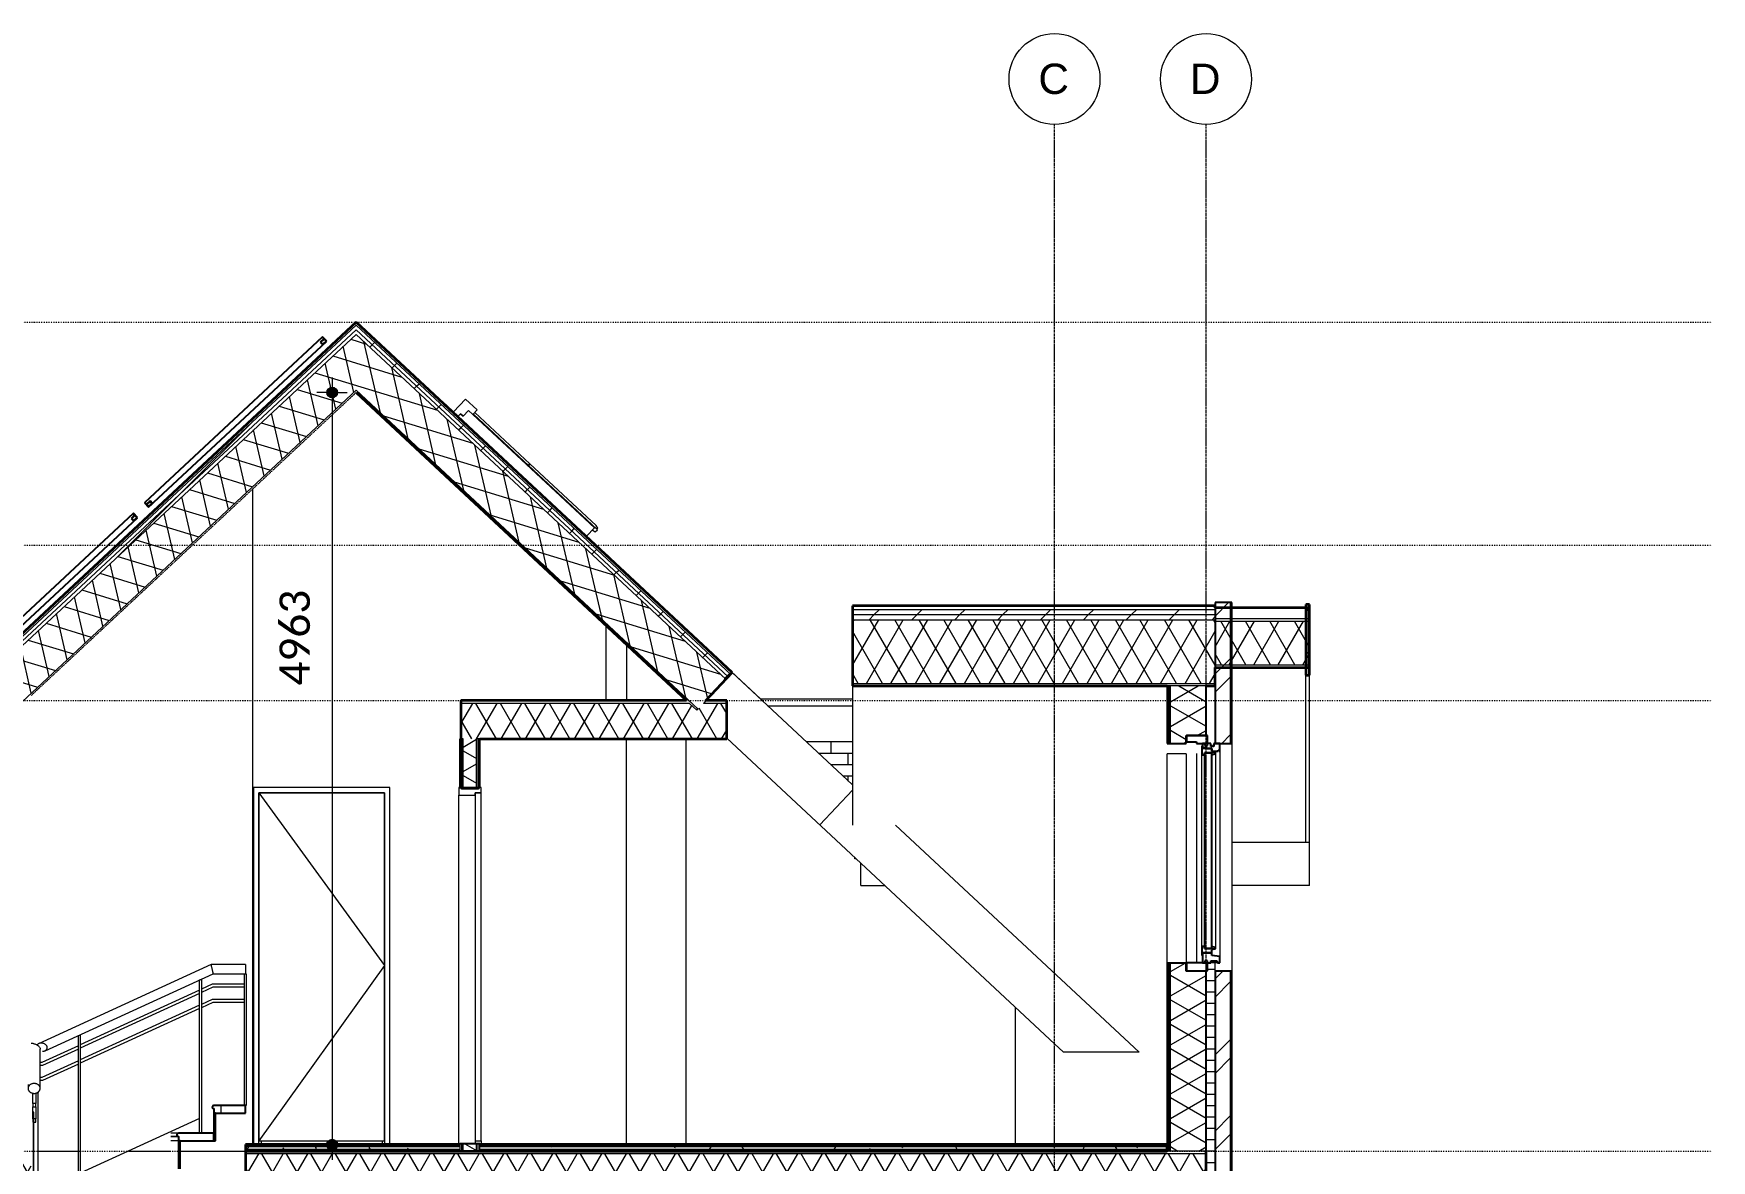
# Model space of a CAD drawing. Header units: millimetres. Extents: x -15640 to 2474, y -3000 to 10373.
# Drawn here: x -8596 to 2474, y 2938 to 10373 of the extents above; entities that cross this region are included whole.
import ezdxf

# ---------------------------------------------------------------- set-up
doc = ezdxf.new("R2010")
doc.units = ezdxf.units.MM
for name, pattern in [('Dash dot', [15.875, 6.35, -4.7625, 0, -4.7625]), ('grid', [24, 15, -3, 3, -3]), ('Overhead', [3.96875, 2.38125, -1.5875])]:
    doc.linetypes.add(name, pattern=pattern)
for name, color, linetype, lineweight in [('A-ANNO-DIMS', 211, 'Continuous', 9), ('A-ANNO-DIMS-100', 211, 'Continuous', 9), ('A-DOOR', 31, 'Continuous', 9), ('A-FLOR', 192, 'Continuous', 9), ('A-FLOR-HRAL', 11, 'Continuous', 9), ('A-FLOR-LEVL', 51, 'Continuous', 9), ('A-FLOR-MCUT', 51, 'Continuous', 9), ('A-FLOR-OVHD', 1, 'Overhead', 9), ('A-FLOR-PATT', 8, 'Continuous', 35), ('A-GENM', 13, 'Continuous', 9), ('A-GLAZ', 151, 'Continuous', 9), ('A-ROOF', 132, 'Continuous', 9), ('A-ROOF-MCUT', 132, 'Continuous', 35), ('A-ROOF-OTLN', 132, 'Continuous', 9), ('A-ROOF-PATT', 132, 'Continuous', 35), ('A-WALL', 113, 'Continuous', 9), ('A-WALL-PATT', 111, 'Continuous', 25), ('I-WALL', 2, 'Continuous', 9), ('S-GRID', 1, 'Continuous', 9), ('S-GRID-IDEN', 1, 'Continuous', 9), ('S-STRS', 31, 'Continuous', 9)]:
    doc.layers.add(name, color=color, linetype=linetype, lineweight=lineweight)
doc.styles.add('Arial_1', font='arial.ttf', dxfattribs={"height": 200})
doc.styles.add('Calibri', font='calibri.ttf', dxfattribs={"height": 200})
doc.dimstyles.new('00_BR_maatvoering_2_0mm', dxfattribs={"dimscale": 304.8, "dimtxt": 235.469685, "dimasz": 0.918635, "dimexe": 0.328084, "dimexo": 0.0625, "dimgap": 0.229659, "dimtad": 1, "dimdec": 0, "dimzin": 0, "dimdsep": 46, "dimtxsty": 'Calibri', "dimblk1": 'DOTSMALL', "dimblk2": 'DOTSMALL', "dimsah": 1, "dimcen": 0.09, "dimdle": 0.328084, "dimazin": 0, "dimtfac": 1, "dimtdec": 4, "dimtix": 1, "dimtmove": 2, "dimatfit": 3, "dimfxl": 0.328084, "dimfxlon": 1, "dimtvp": 1, "dimtfill": 1, "dimtolj": 1, "dimtzin": 0, "dimarcsym": 2})
pattern_1 = [(360, (-5782.87, 4359.41), (4e-13, 200), []), (360, (-5782.87, 4343.41), (4e-13, 200), []), (360, (-5782.87, 4327.41), (4e-13, 200), []), (360, (-5782.87, 4311.41), (4e-13, 200), [])]
pattern_2 = [(45, (-5257.7, 3200), (-141.4214, 141.4214), [])]

# ---------------------------------------------------------------- blocks, each defined once
blk = doc.blocks.new('32_EA_binnenkozijn_hardhout_deurzonderbovenlicht - 900x2730-1443313-B-B')
at = {"layer": 'A-DOOR'}
for p, q in [((-7143, 5398), (-7151, 5398)), ((-7143, 3048), (-7143, 5398)), ((-7143, 3048), (-7151, 3048))]:
    blk.add_line(p, q, dxfattribs=at)
blk = doc.blocks.new('32_EA_binnenkozijn_hardhout_deurzonderbovenlicht - 900x2730-1443314-B-B')
at = {"layer": 'A-DOOR'}
for p, q in [((-6245, 5398), (-7143, 5398)), ((-7110, 5363), (-6280, 4223)), ((-6280, 5363), (-7110, 5363)), ((-7110, 5363), (-7110, 3068)), ((-7110, 3048), (-7110, 5363)), ((-7110, 5363), (-6280, 5363)), ((-6280, 3068), (-6280, 5363)), ((-6280, 5363), (-6280, 3048)), ((-6245, 3048), (-6245, 5398)), ((-6280, 4223), (-7110, 3068)), ((-7110, 3048), (-7143, 3048)), ((-7110, 3068), (-6280, 3068)), ((-7095, 3068), (-7095, 3048)), ((-6295, 3068), (-6295, 3048)), ((-6280, 3048), (-6245, 3048))]:
    blk.add_line(p, q, dxfattribs=at)
blk = doc.blocks.new('32_EA_binnenkozijn_hardhout_deurzonderbovenlicht - 900x2730-V1-B-B')
at = {"layer": 'A-DOOR', "lineweight": 18}
for p, q in [((-5773, 5398), (-5791, 5398)), ((-5791, 5398), (-5791, 5348)), ((-5791, 5348), (-5683, 5348)), ((-5773, 5388), (-5773, 5398)), ((-5661, 5388), (-5773, 5388)), ((-5643, 5363), (-5683, 5363)), ((-5683, 5363), (-5683, 3068)), ((-5683, 5348), (-5683, 5363)), ((-5683, 5363), (-5643, 5363)), ((-5643, 5398), (-5661, 5398)), ((-5661, 5398), (-5661, 5388)), ((-5643, 5363), (-5643, 5398)), ((-5643, 3068), (-5643, 5363)), ((-5683, 3068), (-5643, 3068))]:
    blk.add_line(p, q, dxfattribs=at)
at = {"layer": 'A-DOOR'}
for p, q in [((-5791, 3048), (-5791, 5348)), ((-5783, 3048), (-5791, 3048)), ((-5683, 3068), (-5683, 3048)), ((-5643, 3048), (-5651, 3048)), ((-5643, 3068), (-5643, 3048))]:
    blk.add_line(p, q, dxfattribs=at)
blk = doc.blocks.new('KOZIJN_TYPE_E - KOZIJN_TYPE_D-2988663-B-B')
at = {"layer": 'A-GENM'}
for p, q in [((-823, 5681), (-823, 5670)), ((-770, 5639), (-770, 4283)), ((-823, 4241), (-829, 4241)), ((-823, 4255), (-823, 4241)), ((-785, 4241), (-823, 4241))]:
    blk.add_line(p, q, dxfattribs=at)
at = {"layer": 'A-GLAZ', "lineweight": 25}
for p, q in [((-850, 5742), (-990, 5742)), ((-990, 5742), (-990, 5699)), ((-990, 5699), (-924, 5699)), ((-924, 5699), (-924, 5689)), ((-924, 5689), (-869, 5689)), ((-884, 5674), (-889, 5674)), ((-889, 5674), (-889, 5614)), ((-829, 5689), (-884, 5689)), ((-884, 5689), (-884, 5663)), ((-884, 5656), (-884, 5674)), ((-884, 5663), (-854, 5663)), ((-823, 5656), (-884, 5656)), ((-869, 5689), (-869, 5675)), ((-869, 5675), (-850, 5675)), ((-854, 5663), (-854, 5656)), ((-854, 5656), (-823, 5656)), ((-850, 5675), (-850, 5742)), ((-829, 5670), (-829, 5689)), ((-810, 5670), (-829, 5670)), ((-823, 5639), (-823, 5656)), ((-823, 5656), (-823, 5639)), ((-770, 5689), (-810, 5689)), ((-810, 5689), (-810, 5670)), ((-770, 5639), (-770, 5689)), ((-889, 5614), (-870, 5614)), ((-870, 5614), (-870, 5627)), ((-870, 5627), (-824, 5627)), ((-824, 5627), (-824, 5614)), ((-824, 5614), (-799, 5621)), ((-818, 5639), (-823, 5639)), ((-823, 5639), (-780, 5639)), ((-818, 5630), (-818, 5639)), ((-799, 5630), (-818, 5630)), ((-799, 5621), (-799, 5630)), ((-780, 5639), (-780, 5644)), ((-780, 5644), (-775, 5644)), ((-775, 5644), (-773, 5639)), ((-773, 5639), (-770, 5639)), ((-870, 4350), (-889, 4350)), ((-889, 4350), (-889, 4290)), ((-870, 4337), (-870, 4350)), ((-824, 4337), (-870, 4337)), ((-799, 4343), (-824, 4350)), ((-824, 4350), (-824, 4337)), ((-823, 4308), (-823, 4325)), ((-823, 4325), (-818, 4325)), ((-818, 4325), (-818, 4334)), ((-818, 4334), (-799, 4334)), ((-799, 4334), (-799, 4343)), ((-990, 4241), (-990, 4188)), ((-869, 4241), (-990, 4241)), ((-889, 4290), (-884, 4290)), ((-884, 4290), (-884, 4308)), ((-884, 4308), (-823, 4308)), ((-823, 4308), (-884, 4308)), ((-884, 4308), (-884, 4241)), ((-884, 4241), (-829, 4241)), ((-850, 4255), (-869, 4255)), ((-869, 4255), (-869, 4241)), ((-850, 4188), (-850, 4255)), ((-829, 4241), (-829, 4255)), ((-829, 4255), (-789, 4255)), ((-823, 4291), (-823, 4308)), ((-770, 4283), (-823, 4291)), ((-789, 4255), (-785, 4241)), ((-785, 4241), (-770, 4241)), ((-770, 4241), (-770, 4283)), ((-990, 4188), (-850, 4188))]:
    blk.add_line(p, q, dxfattribs=at)
at = {"layer": 'A-GLAZ'}
for p, q in [((-924, 5622), (-924, 4241)), ((-889, 4350), (-889, 5614)), ((-799, 5621), (-799, 4343))]:
    blk.add_line(p, q, dxfattribs=at)
blk = doc.blocks.new('GLAS_COMPONENT_TYPE_A - GLAS_COMPONENT_TYPE_A-2988674-B-B')
at = {"layer": 'A-GLAZ', "lineweight": 25}
for p, q in [((-870, 5627), (-870, 4337)), ((-823, 5627), (-870, 5627)), ((-823, 4337), (-823, 5627)), ((-870, 4337), (-823, 4337))]:
    blk.add_line(p, q, dxfattribs=at)
blk = doc.blocks.new('Railing - 50 x 12mm-673301-B-B')
at = {"layer": 'A-FLOR-HRAL'}
for p, q in [((-7205, 3300), (-7205, 4170)), ((-7205, 4170), (-7193, 4170)), ((-7193, 4170), (-7193, 3300)), ((-7193, 3300), (-7197, 3300))]:
    blk.add_line(p, q, dxfattribs=at)
blk = doc.blocks.new('Railing - 800mm-673318-B-B')
at = {"layer": 'A-FLOR-HRAL', "lineweight": 18}
blk.add_line((-8593, 3256), (-8598, 3256), dxfattribs=at)
at = {"layer": 'A-FLOR-HRAL'}
for p, q in [((-8598, 3256), (-8598, 3062)), ((-8593, 3062), (-8593, 3256)), ((-8593, 3062), (-8598, 3062)), ((-8598, 3062), (-8598, 2311)), ((-8593, 2311), (-8593, 3062)), ((-8598, 2311), (-8593, 2311))]:
    blk.add_line(p, q, dxfattribs=at)
blk = doc.blocks.new('Railing - 50 x 12mm-673320-B-B')
at = {"layer": 'A-FLOR-HRAL'}
for p, q in [((-8566, 2567), (-8566, 3388)), ((-8616, 2747), (-8616, 2567))]:
    blk.add_line(p, q, dxfattribs=at)
blk = doc.blocks.new('Railing - 50 x 12mm-673322-B-B')
at = {"layer": 'A-FLOR-HRAL'}
for p, q in [((-8300, 3762), (-8288, 3767)), ((-8288, 3767), (-8288, 2750)), ((-8300, 2750), (-8300, 3762))]:
    blk.add_line(p, q, dxfattribs=at)
blk = doc.blocks.new('Railing - 800mm-673324-B-B')
at = {"layer": 'A-FLOR-HRAL'}
blk.add_line((-7500, 3214), (-8288, 2853), dxfattribs=at)
blk = doc.blocks.new('Railing - Railing-654637-B-B')
at = {"layer": 'A-FLOR-HRAL'}
for p, q in [((-7423, 4230), (-8562, 3708)), ((-7197, 4230), (-7423, 4230)), ((-8520, 3661), (-7410, 4170)), ((-7417, 4100), (-7488, 4067)), ((-7205, 4100), (-7417, 4100)), ((-7410, 4170), (-7197, 4170)), ((-7500, 4062), (-8288, 3701)), ((-7500, 4040), (-8288, 3679)), ((-7413, 4080), (-7488, 4045)), ((-7417, 4000), (-7488, 3967)), ((-7205, 4000), (-7417, 4000)), ((-7205, 4080), (-7413, 4080)), ((-7500, 3962), (-8288, 3601)), ((-7500, 3940), (-8288, 3579)), ((-7413, 3980), (-7488, 3945)), ((-7205, 3980), (-7413, 3980)), ((-8552, 3413), (-8552, 3672)), ((-8300, 3695), (-8541, 3585)), ((-8300, 3673), (-8537, 3565)), ((-8541, 3585), (-8552, 3585)), ((-8537, 3565), (-8552, 3565)), ((-8300, 3595), (-8541, 3485)), ((-8300, 3573), (-8537, 3465)), ((-8632, 3439), (-8632, 3413)), ((-8541, 3485), (-8552, 3485)), ((-8537, 3465), (-8552, 3465)), ((-8601, 3313), (-8601, 3381)), ((-8581, 3382), (-8581, 3313)), ((-8601, 3213), (-8601, 3291)), ((-8581, 3291), (-8581, 3213))]:
    blk.add_line(p, q, dxfattribs=at)
at = {"layer": 'A-FLOR-HRAL', "lineweight": 18}
for p, q in [((-8601, 3313), (-8601, 3291)), ((-8581, 3313), (-8601, 3313)), ((-8601, 3291), (-8581, 3291)), ((-8601, 3213), (-8601, 3191)), ((-8581, 3213), (-8601, 3213)), ((-8581, 3291), (-8581, 3313)), ((-8581, 3191), (-8581, 3213)), ((-8601, 3191), (-8598, 3191)), ((-8593, 3191), (-8581, 3191))]:
    blk.add_line(p, q, dxfattribs=at)
at = {"layer": 'A-FLOR-HRAL', "flags": 128}
for points in [[(-7197, 4230), (-7197, 4229), (-7197, 4227), (-7197, 4223), (-7197, 4219), (-7197, 4213), (-7197, 4207), (-7197, 4200)], [(-7197, 4200), (-7197, 4193), (-7197, 4187), (-7197, 4181), (-7197, 4177), (-7197, 4173), (-7197, 4171), (-7197, 4170)]]:
    blk.add_lwpolyline(points, dxfattribs=at)
at = {"layer": 'A-FLOR-HRAL'}
for points, knots in [([(-7417, 4200), (-7417, 4202), (-7418, 4207), (-7420, 4215), (-7422, 4223), (-7423, 4229), (-7423, 4230), (-7423, 4230)], [0, 0, 0, 0, 0.142857, 0.285714, 0.571429, 0.785714, 1, 1, 1, 1]), ([(-7410, 4170), (-7410, 4170), (-7411, 4172), (-7412, 4180), (-7415, 4190), (-7416, 4197), (-7417, 4200)], [0, 0, 0, 0, 0.285714, 0.571429, 0.785714, 1, 1, 1, 1]), ([(-8611, 3711), (-8609, 3711), (-8606, 3711), (-8602, 3711), (-8598, 3710), (-8594, 3709), (-8592, 3708)], [0.6872482, 0.6872482, 0.6872482, 0.6872482, 0.7857143, 0.8392857, 0.8928571, 1, 1, 1, 1]), ([(-8592, 3708), (-8589, 3707), (-8583, 3705), (-8575, 3701), (-8567, 3696), (-8559, 3689), (-8555, 3682), (-8552, 3676), (-8552, 3674), (-8552, 3672)], [0, 0, 0, 0, 0.142857, 0.285714, 0.428571, 0.571429, 0.785714, 0.892857, 1, 1, 1, 1]), ([(-8513, 3698), (-8514, 3700), (-8518, 3703), (-8524, 3707), (-8532, 3710), (-8539, 3711), (-8546, 3712), (-8551, 3711), (-8554, 3711), (-8558, 3710), (-8561, 3709), (-8562, 3708)], [0, 0, 0, 0, 0.142857, 0.285714, 0.428571, 0.571429, 0.678571, 0.785714, 0.839286, 0.892857, 1, 1, 1, 1]), ([(-8536, 3658), (-8535, 3658), (-8532, 3658), (-8528, 3659), (-8525, 3660), (-8522, 3660), (-8520, 3661)], [0.6872482, 0.6872482, 0.6872482, 0.6872482, 0.7857143, 0.8392857, 0.8928571, 1, 1, 1, 1]), ([(-8520, 3661), (-8518, 3662), (-8514, 3665), (-8510, 3669), (-8507, 3674), (-8505, 3681), (-8506, 3688), (-8509, 3694), (-8511, 3696), (-8513, 3698)], [0, 0, 0, 0, 0.142857, 0.285714, 0.428571, 0.571429, 0.785714, 0.892857, 1, 1, 1, 1])]:
    blk.add_open_spline(points, degree=3, knots=knots, dxfattribs=at)
blk.add_open_spline([(-8562, 3708), (-8564, 3707), (-8568, 3705), (-8571, 3702), (-8573, 3700)], degree=3, dxfattribs=at)
at = {"layer": 'A-FLOR-HRAL', "lineweight": 18}
for points, knots in [([(-8592, 3446), (-8595, 3446), (-8600, 3445), (-8608, 3443), (-8614, 3440), (-8619, 3437), (-8622, 3435), (-8624, 3432), (-8626, 3430), (-8627, 3429), (-8628, 3427), (-8629, 3425), (-8631, 3422), (-8632, 3418), (-8632, 3415), (-8632, 3413)], [0, 0, 0, 0, 0.142857, 0.285714, 0.428571, 0.5, 0.571429, 0.625, 0.678571, 0.705357, 0.732143, 0.785714, 0.839286, 0.892857, 1, 1, 1, 1]), ([(-8552, 3413), (-8552, 3414), (-8552, 3417), (-8553, 3421), (-8554, 3424), (-8556, 3427), (-8557, 3429), (-8559, 3432), (-8562, 3435), (-8565, 3437), (-8569, 3440), (-8573, 3442), (-8577, 3443), (-8581, 3444), (-8586, 3445), (-8590, 3446), (-8592, 3446)], [0, 0, 0, 0, 0.071429, 0.142857, 0.214286, 0.25, 0.285714, 0.357143, 0.428571, 0.5, 0.571429, 0.678571, 0.732143, 0.785714, 0.892857, 1, 1, 1, 1]), ([(-8632, 3413), (-8632, 3412), (-8632, 3409), (-8631, 3405), (-8630, 3402), (-8628, 3399), (-8627, 3397), (-8625, 3394), (-8622, 3391), (-8619, 3389), (-8615, 3386), (-8611, 3384), (-8607, 3383), (-8603, 3382), (-8598, 3381), (-8594, 3380), (-8592, 3380)], [0, 0, 0, 0, 0.071429, 0.142857, 0.214286, 0.25, 0.285714, 0.357143, 0.428571, 0.5, 0.571429, 0.678571, 0.732143, 0.785714, 0.892857, 1, 1, 1, 1]), ([(-8592, 3380), (-8589, 3380), (-8584, 3381), (-8576, 3383), (-8570, 3386), (-8565, 3389), (-8562, 3391), (-8560, 3394), (-8558, 3396), (-8557, 3397), (-8556, 3399), (-8555, 3401), (-8554, 3404), (-8552, 3408), (-8552, 3411), (-8552, 3413)], [0, 0, 0, 0, 0.142857, 0.285714, 0.428571, 0.5, 0.571429, 0.625, 0.678571, 0.705357, 0.732143, 0.785714, 0.839286, 0.892857, 1, 1, 1, 1])]:
    blk.add_open_spline(points, degree=3, knots=knots, dxfattribs=at)
for name, p in [('Railing - 50 x 12mm-673322-B-B', (800, 367)), ('Railing - 50 x 12mm-673301-B-B', (0, 0)), ('Railing - 50 x 12mm-673322-B-B', (0, 0)), ('Railing - 50 x 12mm-673320-B-B', (0, 0)), ('Railing - 800mm-673318-B-B', (0, 0)), ('Railing - 800mm-673324-B-B', (0, 0))]:
    blk.add_blockref(name, p)
blk = doc.blocks.new('Top Rail Type - Top Rail_Internal_-654664-B-B')
at = {"layer": 'A-FLOR-HRAL'}
for p, q in [((-7423, 4230), (-8562, 3708)), ((-7197, 4230), (-7423, 4230)), ((-8520, 3661), (-7410, 4170)), ((-7410, 4170), (-7197, 4170)), ((-8552, 3413), (-8552, 3672)), ((-8632, 3439), (-8632, 3413))]:
    blk.add_line(p, q, dxfattribs=at)
at = {"layer": 'A-FLOR-HRAL', "flags": 128}
for points in [[(-7197, 4230), (-7197, 4229), (-7197, 4227), (-7197, 4223), (-7197, 4219), (-7197, 4213), (-7197, 4207), (-7197, 4200)], [(-7197, 4200), (-7197, 4193), (-7197, 4187), (-7197, 4181), (-7197, 4177), (-7197, 4173), (-7197, 4171), (-7197, 4170)]]:
    blk.add_lwpolyline(points, dxfattribs=at)
at = {"layer": 'A-FLOR-HRAL'}
for points, knots in [([(-7417, 4200), (-7417, 4202), (-7418, 4207), (-7420, 4215), (-7422, 4223), (-7423, 4229), (-7423, 4230), (-7423, 4230)], [0, 0, 0, 0, 0.142857, 0.285714, 0.571429, 0.785714, 1, 1, 1, 1]), ([(-7410, 4170), (-7410, 4170), (-7411, 4172), (-7412, 4180), (-7415, 4190), (-7416, 4197), (-7417, 4200)], [0, 0, 0, 0, 0.285714, 0.571429, 0.785714, 1, 1, 1, 1]), ([(-8611, 3711), (-8609, 3711), (-8606, 3711), (-8602, 3711), (-8598, 3710), (-8594, 3709), (-8592, 3708)], [0.6872482, 0.6872482, 0.6872482, 0.6872482, 0.7857143, 0.8392857, 0.8928571, 1, 1, 1, 1]), ([(-8592, 3708), (-8589, 3707), (-8583, 3705), (-8575, 3701), (-8567, 3696), (-8559, 3689), (-8555, 3682), (-8552, 3676), (-8552, 3674), (-8552, 3672)], [0, 0, 0, 0, 0.142857, 0.285714, 0.428571, 0.571429, 0.785714, 0.892857, 1, 1, 1, 1]), ([(-8513, 3698), (-8514, 3700), (-8518, 3703), (-8524, 3707), (-8532, 3710), (-8539, 3711), (-8546, 3712), (-8551, 3711), (-8554, 3711), (-8558, 3710), (-8561, 3709), (-8562, 3708)], [0, 0, 0, 0, 0.142857, 0.285714, 0.428571, 0.571429, 0.678571, 0.785714, 0.839286, 0.892857, 1, 1, 1, 1]), ([(-8536, 3658), (-8535, 3658), (-8532, 3658), (-8528, 3659), (-8525, 3660), (-8522, 3660), (-8520, 3661)], [0.6872482, 0.6872482, 0.6872482, 0.6872482, 0.7857143, 0.8392857, 0.8928571, 1, 1, 1, 1]), ([(-8520, 3661), (-8518, 3662), (-8514, 3665), (-8510, 3669), (-8507, 3674), (-8505, 3681), (-8506, 3688), (-8509, 3694), (-8511, 3696), (-8513, 3698)], [0, 0, 0, 0, 0.142857, 0.285714, 0.428571, 0.571429, 0.785714, 0.892857, 1, 1, 1, 1]), ([(-8592, 3446), (-8595, 3446), (-8600, 3445), (-8608, 3443), (-8614, 3440), (-8619, 3437), (-8622, 3435), (-8624, 3432), (-8626, 3430), (-8627, 3429), (-8628, 3427), (-8629, 3425), (-8631, 3422), (-8632, 3418), (-8632, 3415), (-8632, 3413)], [0, 0, 0, 0, 0.142857, 0.285714, 0.428571, 0.5, 0.571429, 0.625, 0.678571, 0.705357, 0.732143, 0.785714, 0.839286, 0.892857, 1, 1, 1, 1]), ([(-8552, 3413), (-8552, 3414), (-8552, 3417), (-8553, 3421), (-8554, 3424), (-8556, 3427), (-8557, 3429), (-8559, 3432), (-8562, 3435), (-8565, 3437), (-8569, 3440), (-8573, 3442), (-8577, 3443), (-8581, 3444), (-8586, 3445), (-8590, 3446), (-8592, 3446)], [0, 0, 0, 0, 0.071429, 0.142857, 0.214286, 0.25, 0.285714, 0.357143, 0.428571, 0.5, 0.571429, 0.678571, 0.732143, 0.785714, 0.892857, 1, 1, 1, 1]), ([(-8632, 3413), (-8632, 3412), (-8632, 3409), (-8631, 3405), (-8630, 3402), (-8628, 3399), (-8627, 3397), (-8625, 3394), (-8622, 3391), (-8619, 3389), (-8615, 3386), (-8611, 3384), (-8607, 3383), (-8603, 3382), (-8598, 3381), (-8594, 3380), (-8592, 3380)], [0, 0, 0, 0, 0.071429, 0.142857, 0.214286, 0.25, 0.285714, 0.357143, 0.428571, 0.5, 0.571429, 0.678571, 0.732143, 0.785714, 0.892857, 1, 1, 1, 1]), ([(-8592, 3380), (-8589, 3380), (-8584, 3381), (-8576, 3383), (-8570, 3386), (-8565, 3389), (-8562, 3391), (-8560, 3394), (-8558, 3396), (-8557, 3397), (-8556, 3399), (-8555, 3401), (-8554, 3404), (-8552, 3408), (-8552, 3411), (-8552, 3413)], [0, 0, 0, 0, 0.142857, 0.285714, 0.428571, 0.5, 0.571429, 0.625, 0.678571, 0.705357, 0.732143, 0.785714, 0.839286, 0.892857, 1, 1, 1, 1])]:
    blk.add_open_spline(points, degree=3, knots=knots, dxfattribs=at)
blk.add_open_spline([(-8562, 3708), (-8564, 3707), (-8568, 3705), (-8571, 3702), (-8573, 3700)], degree=3, dxfattribs=at)
blk = doc.blocks.new('Zonnepaneel - Zonnepaneel gebouw 1000x1600-V3-B-B')
at = {"layer": 'A-GENM', "lineweight": 25}
for p, q in [((-7939, 7207), (-9109, 6116)), ((-7929, 7196), (-7952, 7174)), ((-7937, 7209), (-7939, 7207)), ((-7939, 7207), (-7929, 7196)), ((-7911, 7178), (-7939, 7207)), ((-7909, 7180), (-7937, 7209)), ((-9082, 6087), (-7911, 7178)), ((-7952, 7174), (-7935, 7156)), ((-7948, 7174), (-7927, 7194)), ((-7935, 7160), (-7948, 7174)), ((-7935, 7156), (-7909, 7180)), ((-7914, 7180), (-7935, 7160)), ((-7927, 7194), (-7914, 7180)), ((-9109, 6116), (-9111, 6114)), ((-9111, 6114), (-9084, 6085)), ((-9099, 6105), (-9109, 6116)), ((-9109, 6116), (-9082, 6087)), ((-9075, 6127), (-9099, 6105)), ((-9097, 6103), (-9075, 6123)), ((-9084, 6089), (-9097, 6103)), ((-9062, 6109), (-9084, 6089)), ((-9084, 6085), (-9058, 6108)), ((-9058, 6108), (-9075, 6127)), ((-9075, 6123), (-9062, 6109))]:
    blk.add_line(p, q, dxfattribs=at)
blk = doc.blocks.new('roof-windowsveluxgglintegra---de - Default-2137839-B-B')
at = {"layer": 'A-GLAZ'}
for p, q in [((-5898, 7945), (-5901, 7941)), ((-5898, 7945), (-4947, 7058)), ((-5746, 7961), (-5825, 7877)), ((-5780, 7865), (-5795, 7849)), ((-5795, 7849), (-5780, 7865)), ((-5762, 7849), (-5780, 7865)), ((-5780, 7865), (-5762, 7849)), ((-5726, 7887), (-5762, 7849)), ((-5762, 7849), (-5726, 7887)), ((-5669, 7890), (-5746, 7961)), ((-5726, 7887), (-5697, 7860)), ((-5726, 7887), (-5697, 7860)), ((-5697, 7860), (-5669, 7890)), ((-5697, 7860), (-4896, 7113)), ((-5331, 7524), (-5694, 7863)), ((-5685, 7873), (-5321, 7534)), ((-5331, 7524), (-5321, 7534)), ((-5321, 7534), (-5331, 7524)), ((-4884, 7127), (-5321, 7534)), ((-4879, 7103), (-5331, 7524)), ((-4896, 7113), (-4947, 7058)), ((-4930, 7150), (-4932, 7147)), ((-4876, 7099), (-4930, 7150)), ((-4912, 7128), (-4910, 7131)), ((-4910, 7098), (-4890, 7086)), ((-4890, 7086), (-4876, 7099)), ((-4872, 7110), (-4884, 7127)), ((-4872, 7110), (-4879, 7103)), ((-4951, 7054), (-4947, 7058)), ((-4947, 7058), (-4951, 7054)), ((-4947, 7058), (-4801, 6922)), ((-4804, 6918), (-4801, 6922))]:
    blk.add_line(p, q, dxfattribs=at)
blk = doc.blocks.new('Grid - r_3_0mm-1753543-B-B')
at = {"layer": 'S-GRID-IDEN'}
blk.add_circle((-11075, 10073), 300, dxfattribs=at)
blk = doc.blocks.new('DIMBLOCK1-B-B')
at = {"layer": 'A-ANNO-DIMS-100'}
h = blk.add_hatch(color=256, dxfattribs=at)
edge = h.paths.add_edge_path()
edge.add_arc((-6626, 8005), 35, 0, 360)
h = blk.add_hatch(color=256, dxfattribs=at)
edge = h.paths.add_edge_path()
edge.add_arc((-6626, 3042), 35, 0, 360)
for p, q in [((-6626, 8105), (-6626, 2942)), ((-6626, 8005), (-6726, 8005)), ((-6626, 8005), (-6526, 8005)), ((-6626, 3042), (-6726, 3042)), ((-6626, 3042), (-6526, 3042))]:
    blk.add_line(p, q, dxfattribs=at)
for centre in [(-6626, 8005), (-6626, 3042)]:
    blk.add_circle(centre, 35, dxfattribs=at)
at = {"layer": 'A-ANNO-DIMS-100', "color": 0, "insert": (-6973, 6071), "char_height": 200, "width": 778.21, "attachment_point": 1, "rotation": 90, "line_spacing_factor": 1.158048, "style": 'Calibri', "bg_fill": 3, "box_fill_scale": 1.25, "bg_fill_color": 256, "bg_fill_true_color": 13158600, "bg_fill_transparency": 0}
blk.add_mtext('4963', dxfattribs=at)
blk = doc.blocks.new('_DotSmall')
at = {"color": 0, "linetype": 'ByBlock', "const_width": 0.5}
blk.add_lwpolyline([(-0.0625, 0, 1), (0.0625, 0, 1)], format="xyb", close=True, dxfattribs=at)

msp = doc.modelspace()

# ---------------------------------------------------------------- hatches: boundary and pattern name
at = {"layer": 'A-FLOR-PATT', "lineweight": 9}
h = msp.add_hatch(dxfattribs=at)
h.set_pattern_fill('FP_28', color=256, angle=180, style=0, pattern_type=2)
h.set_pattern_definition([(180, (-6334.85, 5971.83), (-1e-14, -100), [])])
h.paths.add_polyline_path([(-4391, 5953.8), (-4268.7, 5953.8), (-4288, 5971.8), (-5776.9, 5971.8), (-5776.9, 5953.8), (-5257.2, 5953.8)])
h.paths.add_polyline_path([(-4022.1, 5953.8), (-4022.1, 5971.8), (-4159.6, 5971.8), (-4176.4, 5953.8), (-4174.4, 5953.8)])
h = msp.add_hatch(dxfattribs=at)
h.set_pattern_fill('FP_27', color=256, angle=-120, style=0, pattern_type=2)
h.set_pattern_definition([(240, (-6334.85, 5971.83), (121.2436, -70), []), (300, (-6334.85, 5971.83), (121.2436, 70), [])])
h.paths.add_polyline_path([(-5257.2, 5718.8), (-4022.1, 5718.8), (-4022.1, 5953.8), (-4176.4, 5953.8), (-4219.3, 5907.8), (-4268.7, 5953.8), (-5776.9, 5953.8), (-5776.9, 5718.8), (-5650.9, 5718.8)])
h = msp.add_hatch(dxfattribs=at)
h.set_pattern_fill('FP_2', color=256, angle=180, style=0, pattern_type=2)
h.set_pattern_definition([(180, (-5967.825, 3000), (-1e-14, -100), [])])
h.paths.add_polyline_path([(-860.4, 2982), (-860.4, 3000), (-7196.9, 3000), (-7196.9, 2982), (-926.2, 2982)])
h.paths.add_polyline_path([(-11075.3, 2982), (-8610.9, 2982), (-8610.9, 3000), (-11075.3, 3000)])
h = msp.add_hatch(dxfattribs=at)
h.set_pattern_fill('FP_37', color=256, style=0, pattern_type=2)
h.set_pattern_definition([(0, (-5257.69, 3200), (406.4, 101.6), [33.528, -271.272, 33.528, -271.272, -1625.6]), (0, (-5257.69, 3200), (406.4, 101.6), [-609.6, 33.528, -576.072, 33.528, -271.272, -711.2]), (0, (-5257.69, 3200), (406.4, 101.6), [-1524, 33.528, -169.672, 33.528, -474.472]), (120, (-5105.29, 3250.8), (-291.1882, 301.1527), [33.528, -271.272, 33.528, -271.272, -1625.6]), (120, (-5105.29, 3250.8), (-291.1882, 301.1527), [-609.6, 33.528, -576.072, 33.528, -271.272, -711.2]), (120, (-5105.29, 3250.8), (-291.1882, 301.1527), [-1524, 33.528, -169.672, 33.528, -474.472]), (240, (-5054.49, 3454), (-115.2118, -402.7527), [33.528, -271.272, 33.528, -271.272, -1625.6]), (240, (-5054.49, 3454), (-115.2118, -402.7527), [-609.6, 33.528, -576.072, 33.528, -271.272, -711.2]), (240, (-5054.49, 3454), (-115.2118, -402.7527), [-1524, 33.528, -169.672, 33.528, -474.472])])
h.paths.add_polyline_path([(-1142.7, 3010), (-1116.9, 3010), (-1116.9, 3028), (-5650.9, 3028), (-5650.9, 3010), (-1251, 3010)])
h.paths.add_polyline_path([(-10818.8, 3010), (-8742.9, 3010), (-8742.9, 3028), (-10818.8, 3028)])
h.paths.add_polyline_path([(-7196.9, 3010), (-5782.9, 3010), (-5782.9, 3028), (-7196.9, 3028)])
h = msp.add_hatch(dxfattribs=at)
h.set_pattern_fill('FP_36', color=256, angle=-120, style=0, pattern_type=2)
h.set_pattern_definition([(240, (-5967.82, 3042), (121.2436, -70), []), (300, (-5967.82, 3042), (121.2436, 70), [])])
h.paths.add_polyline_path([(-5040.6, 3000), (-1116.9, 3000), (-1116.9, 3010), (-5650.9, 3010), (-5650.9, 3000), (-5148.9, 3000)])
h.paths.add_polyline_path([(-10454.4, 3000), (-8742.9, 3000), (-8742.9, 3010), (-10818.8, 3010), (-10818.8, 3000)])
h.paths.add_polyline_path([(-7196.9, 3000), (-5782.9, 3000), (-5782.9, 3010), (-7196.9, 3010)])
h = msp.add_hatch(dxfattribs=at)
h.set_pattern_fill('FP_1', color=256, angle=-120, style=0, pattern_type=2)
h.set_pattern_definition([(240, (-5967.82, 3000), (121.2436, -70), []), (300, (-5967.82, 3000), (121.2436, 70), [])])
h.paths.add_polyline_path([(-4391, 2747), (-860.4, 2747), (-860.4, 2982), (-7196.9, 2982), (-7196.9, 2747), (-4684.9, 2747)])
h.paths.add_polyline_path([(-10454.4, 2747), (-8610.9, 2747), (-8610.9, 2982), (-11075.3, 2982), (-11075.3, 2747)])
at = {"layer": 'A-ROOF-PATT', "lineweight": 9}
h = msp.add_hatch(dxfattribs=at)
h.set_pattern_fill('FP_24', color=256, style=0, pattern_type=2)
h.set_pattern_definition(pattern_2)
h.paths.add_polyline_path([(-11579.5, 3652.1), (-11025.4, 4168.8), (-11040.4, 4184.9), (-11611.8, 3652.1)])
h.paths.add_polyline_path([(-9120.2, 5945.4), (-6467.8, 8418.8), (-4012.7, 6129.4), (-3997.7, 6145.5), (-6467.8, 8448.9), (-9135.2, 5961.5)])
h = msp.add_hatch(dxfattribs=at)
h.set_pattern_fill('FP_24', color=256, style=0, pattern_type=2)
h.set_pattern_definition(pattern_2)
h.paths.add_polyline_path([(-11547.3, 3652.1), (-11010.4, 4152.7), (-11025.4, 4168.8), (-11579.5, 3652.1)])
h.paths.add_polyline_path([(-9105.2, 5929.3), (-6467.8, 8388.7), (-4027.7, 6113.3), (-4012.7, 6129.4), (-6467.8, 8418.8), (-9120.2, 5945.4)])
h = msp.add_hatch(dxfattribs=at)
h.set_pattern_fill('FP_30', color=256, angle=-120, style=0, pattern_type=2)
h.set_pattern_definition([(283, (-9050.8, 6060.74), (136.4118, 31.493), []), (343, (-9050.8, 6060.74), (40.932, 133.8827), [])])
h.paths.add_polyline_path([(-11151.4, 3652.1), (-10826.3, 3955.2), (-11010.4, 4152.7), (-11547.3, 3652.1), (-11320.5, 3652.1)])
h.paths.add_polyline_path([(-8921.1, 5731.9), (-6467.8, 8019.6), (-4211.8, 5915.8), (-4027.7, 6113.3), (-6467.8, 8388.7), (-9105.2, 5929.3), (-8938.5, 5750.6)])
h = msp.add_hatch(dxfattribs=at)
h.set_pattern_fill('FP_31', color=256, angle=-180, style=0, pattern_type=2)
h.set_pattern_definition([(223, (-9050.8, 6060.74), (68.1998, -73.1354), [])])
h.paths.add_polyline_path([(-11151.4, 3652.1), (-11135.2, 3652.1), (-10818.8, 3947.2), (-10826.3, 3955.2), (-10887.4, 3898.2)])
h.paths.add_polyline_path([(-8913.6, 5723.8), (-6467.8, 8004.5), (-4219.3, 5907.8), (-4211.8, 5915.8), (-6467.8, 8019.6), (-8921.1, 5731.9)])
h = msp.add_hatch(dxfattribs=at)
h.set_pattern_fill('FP_24', color=256, style=0, pattern_type=2)
h.set_pattern_definition(pattern_2)
h.paths.add_polyline_path([(-800.4, 6539.8), (-800.4, 6574.1), (-3193.2, 6574.1), (-3193.2, 6539.8), (-1792.4, 6539.8)])
h = msp.add_hatch(dxfattribs=at)
h.set_pattern_fill('FP_24', color=256, style=0, pattern_type=2)
h.set_pattern_definition(pattern_2)
h.paths.add_polyline_path([(-800.4, 6505.6), (-800.4, 6539.8), (-3193.2, 6539.8), (-3193.2, 6505.6), (-1792.4, 6505.6)])
h = msp.add_hatch(dxfattribs=at)
h.set_pattern_fill('FP_24', color=256, style=0, pattern_type=2)
h.set_pattern_definition(pattern_2)
h.paths.add_polyline_path([(-202.4, 6139), (-177.4, 6139), (-177.4, 6605.7), (-202.4, 6605.7)])
h = msp.add_hatch(dxfattribs=at)
h.set_pattern_fill('FP_34', color=256, angle=-120, style=0, pattern_type=2)
h.set_pattern_definition([(240, (-1996.79, 6597.4), (121.244, -70), []), (300, (-1996.79, 6597.4), (121.244, 70), [])])
h.paths.add_polyline_path([(-800.4, 6085.6), (-800.4, 6505.6), (-3193.2, 6505.6), (-3193.2, 6085.6), (-1792.4, 6085.6)])
h = msp.add_hatch(dxfattribs=at)
h.set_pattern_fill('FP_44', color=256, angle=-120, style=0, pattern_type=2)
h.set_pattern_definition([(240, (-490.38, 6583.96), (121.244, -70), []), (300, (-490.38, 6583.96), (121.244, 70), [])])
h.paths.add_polyline_path([(-180.4, 6209), (-180.4, 6495.3), (-800.4, 6495.3), (-800.4, 6209)])
at = {"layer": 'A-WALL-PATT', "lineweight": 9}
h = msp.add_hatch(dxfattribs=at)
h.set_pattern_fill('FP_7', color=256, style=0, pattern_type=2)
h.set_pattern_definition([(45, (-5257.7, 3200), (-251.447, 251.447), []), (45, (-5257.7, 3581), (-251.447, 251.447), [])])
h.paths.add_polyline_path([(-700.4, 2400), (-700.4, 4187.5), (-800.4, 4187.5), (-800.4, 2400)])
h.paths.add_polyline_path([(-800.4, 5689.3), (-700.4, 5689.3), (-700.4, 6618.9), (-800.4, 6618.9), (-800.4, 5790.6)])
h = msp.add_hatch(dxfattribs=at)
h.set_pattern_fill('FP_4', color=256, angle=-90, style=0, pattern_type=2)
h.set_pattern_definition([(360, (-1116.87, 3040.88), (4e-13, 200), []), (360, (-1116.87, 3024.88), (4e-13, 200), []), (360, (-1116.87, 3008.88), (4e-13, 200), []), (360, (-1116.87, 2992.88), (4e-13, 200), [])])
h.paths.add_polyline_path([(-1104.4, -380), (-1104.4, 80), (-1116.9, 80), (-1116.9, -380)])
h.paths.add_polyline_path([(-1116.9, 2400), (-1104.4, 2400), (-1104.4, 2747), (-1116.9, 2747)])
h.paths.add_polyline_path([(-1116.9, 3000), (-1104.4, 3000), (-1104.4, 4240.5), (-1116.9, 4240.5), (-1116.9, 3163.8)])
h.paths.add_polyline_path([(-1104.4, 5689.3), (-1104.4, 6068.5), (-1116.9, 6068.5), (-1116.9, 5689.3)])
h = msp.add_hatch(dxfattribs=at)
h.set_pattern_fill('FP_3', color=256, angle=-120, style=0, pattern_type=2)
h.set_pattern_definition([(330, (-1116.88, 3040.88), (70, 121.2436), []), (30, (-1116.88, 3040.88), (-70, 121.2436), [])])
h.paths.add_polyline_path([(-1095.4, -380), (-860.4, -380), (-860.4, 80), (-1095.4, 80), (-1095.4, -69.3)])
h.paths.add_polyline_path([(-1095.4, 2400), (-860.4, 2400), (-860.4, 2747), (-1095.4, 2747)])
h.paths.add_polyline_path([(-860.4, 3000), (-860.4, 4187.5), (-990.4, 4187.5), (-990.4, 4240.5), (-1095.4, 4240.5), (-1095.4, 3000), (-926.2, 3000)])
h.paths.add_polyline_path([(-1095.4, 5689.3), (-990.4, 5689.3), (-990.4, 5742.3), (-860.4, 5742.3), (-860.4, 6068.5), (-1095.4, 6068.5), (-1095.4, 5992.6)])
h = msp.add_hatch(dxfattribs=at)
h.set_pattern_fill('FP_15', color=256, angle=-90, style=0, pattern_type=2)
h.set_pattern_definition(pattern_1)
h.paths.add_polyline_path([(-5770.4, 3000), (-5770.4, 3048), (-5782.9, 3048), (-5782.9, 3000)])
h.paths.add_polyline_path([(-5782.9, 5398), (-5770.4, 5398), (-5770.4, 5718.8), (-5782.9, 5718.8)])
h = msp.add_hatch(dxfattribs=at)
h.set_pattern_fill('FP_16', color=256, angle=-120, style=0, pattern_type=2)
h.set_pattern_definition([(330, (-5782.87, 4359.41), (70, 121.244), []), (30, (-5782.87, 4359.41), (-70, 121.244), [])])
h.paths.add_polyline_path([(-5761.4, 3000), (-5672.4, 3000), (-5672.4, 3048), (-5761.4, 3048)])
h.paths.add_polyline_path([(-5761.4, 5398), (-5672.4, 5398), (-5672.4, 5718.8), (-5761.4, 5718.8)])
h = msp.add_hatch(dxfattribs=at)
h.set_pattern_fill('FP_15', color=256, angle=-90, style=0, pattern_type=2)
h.set_pattern_definition(pattern_1)
h.paths.add_polyline_path([(-5650.9, 3000), (-5650.9, 3048), (-5663.4, 3048), (-5663.4, 3000)])
h.paths.add_polyline_path([(-5663.4, 5398), (-5650.9, 5398), (-5650.9, 5718.8), (-5663.4, 5718.8)])
h = msp.add_hatch(dxfattribs=at)
h.set_pattern_fill('FP_8', color=256, style=0, pattern_type=2)
h.set_pattern_definition([(0, (-745.375, 0), (0, 75), []), (90, (-745.38, 0), (-112.5, 75), [75, -75])])
h.paths.add_polyline_path([(-800.4, 600), (-800.4, 4240.5), (-850.4, 4240.5), (-850.4, 4187.5), (-860.4, 4187.5), (-860.4, 600)])
h.paths.add_polyline_path([(-3193.2, 5415.8), (-3193.2, 5700), (-3498, 5700), (-3408.2, 5616.2)])
at = {"layer": 'S-STRS'}
h = msp.add_hatch(dxfattribs=at)
h.set_pattern_fill('FP_26', color=256, style=0, pattern_type=2)
h.set_pattern_definition([(90, (-5257.7, 3200), (-300, 2e-14), [])])
h.paths.add_polyline_path([(-7206.1, 3250), (-7196.9, 3250), (-7196.9, 3300), (-7406.9, 3300), (-7415.5, 3295), (-7415.5, 3285), (-7406.9, 3280), (-7406.9, 3250)])

# ---------------------------------------------------------------- linework, layer by layer
at = {"layer": 'A-FLOR', "lineweight": 35}
for p, q in [((-4288, 5971.8), (-5776.9, 5971.8)), ((-5776.9, 5971.8), (-5776.9, 5718.8)), ((-4022.1, 5971.8), (-4159.6, 5971.8)), ((-4022.1, 5718.8), (-4022.1, 5971.8)), ((-5650.9, 5718.8), (-4022.1, 5718.8)), ((-7196.9, 3042), (-7196.9, 2747)), ((-5782.9, 3042), (-7196.9, 3042)), ((-7196.9, 3000), (-5650.9, 3000)), ((-1116.9, 3042), (-5650.9, 3042)), ((-5650.9, 3000), (-1116.9, 3000)), ((-1116.9, 3000), (-1116.9, 3042)), ((-860.4, 2747), (-860.4, 3000))]:
    msp.add_line(p, q, dxfattribs=at)
at = {"layer": 'A-FLOR'}
for p, q in [((-8566.5, 3000), (-8300.2, 3000)), ((-7966.9, 3000), (-7689.4, 3000)), ((-7627.6, 3000), (-7196.9, 3000))]:
    msp.add_line(p, q, dxfattribs=at)
at = {"layer": 'A-FLOR-LEVL', "linetype": 'Dash dot'}
for p, q in [((-13560.6, 8469.4), (2474, 8469.4)), ((-13560.6, 6997.8), (2474, 6997.8)), ((-13560.6, 5971.8), (2474, 5971.8)), ((-13560.6, 3000), (2474, 3000))]:
    msp.add_line(p, q, dxfattribs=at)
at = {"layer": 'A-FLOR-MCUT'}
for p, q in [((-4268.7, 5953.8), (-5776.9, 5953.8)), ((-4219.3, 5907.8), (-4268.7, 5953.8)), ((-4211.8, 5915.8), (-4219.3, 5907.8)), ((-4159.6, 5971.8), (-4176.4, 5953.8)), ((-4022.1, 5953.8), (-4176.4, 5953.8)), ((-5782.9, 3032), (-7196.9, 3032)), ((-5782.9, 3028), (-7196.9, 3028)), ((-5782.9, 3010), (-7196.9, 3010)), ((-1116.9, 3032), (-5650.9, 3032)), ((-1116.9, 3028), (-5650.9, 3028)), ((-1116.9, 3010), (-5650.9, 3010)), ((-860.4, 3000), (-1116.9, 3000)), ((-860.4, 2982), (-7196.9, 2982))]:
    msp.add_line(p, q, dxfattribs=at)
at = {"layer": 'A-FLOR-OVHD'}
msp.add_line((-8610.9, 6006.1), (-6467.8, 8004.5), dxfattribs=at)
at = {"layer": 'A-ROOF', "lineweight": 35}
for p, q in [((-6467.8, 8469.4), (-9145.4, 5972.5)), ((-3987.5, 6156.4), (-6467.8, 8469.4)), ((-6467.8, 8004.5), (-4288, 5971.8)), ((-800.4, 6597.4), (-3193.2, 6597.4)), ((-3193.2, 6597.4), (-3193.2, 6068.5)), ((-800.4, 6584), (-800.4, 6597.4)), ((-180.4, 6584), (-800.4, 6584)), ((-180.4, 6190.4), (-180.4, 6584)), ((-4159.6, 5971.8), (-3987.5, 6156.4)), ((-800.4, 6068.5), (-800.4, 6190.4)), ((-800.4, 6190.4), (-180.4, 6190.4)), ((-3193.2, 6068.5), (-1116.9, 6068.5)), ((-860.4, 6068.5), (-800.4, 6068.5))]:
    msp.add_line(p, q, dxfattribs=at)
at = {"layer": 'A-ROOF'}
for p, q in [((-9135.2, 5961.5), (-6467.8, 8448.9)), ((-9120.2, 5945.4), (-6467.8, 8418.8)), ((-6467.8, 8448.9), (-3997.7, 6145.5)), ((-6467.8, 8418.8), (-4012.7, 6129.4)), ((-9105.2, 5929.3), (-6467.8, 8388.7)), ((-6467.8, 8388.7), (-4027.7, 6113.3)), ((-8921.1, 5731.9), (-6467.8, 8019.6)), ((-6467.8, 8019.6), (-4211.8, 5915.8)), ((-3193.2, 6574.1), (-800.4, 6574.1)), ((-3193.2, 6539.8), (-800.4, 6539.8)), ((-3193.2, 6505.6), (-800.4, 6505.6)), ((-800.4, 6514), (-180.4, 6514)), ((-800.4, 6495.3), (-180.4, 6495.3)), ((-800.4, 6209), (-180.4, 6209)), ((-3987.5, 6156.4), (-3193.2, 5415.8)), ((-3193.2, 6085.6), (-800.4, 6085.6)), ((-3193.2, 6068.5), (-3193.2, 5150.8)), ((-1860.4, 3708), (-4022.1, 5723.8)), ((-3408.2, 5151.3), (-3193.2, 5381.9)), ((-1301.9, 3652.1), (-1800.4, 3652.1))]:
    msp.add_line(p, q, dxfattribs=at)
at = {"layer": 'A-ROOF-MCUT'}
for p, q in [((-177.4, 6605.7), (-202.4, 6605.7)), ((-202.4, 6605.7), (-202.4, 6139)), ((-177.4, 6139), (-177.4, 6605.7)), ((-202.4, 6139), (-177.4, 6139))]:
    msp.add_line(p, q, dxfattribs=at)
at = {"layer": 'A-ROOF-OTLN'}
for p, q in [((-9135.7, 5983.3), (-6467.8, 8471.2)), ((-6467.8, 8471.2), (-5900.4, 7942)), ((-4803.4, 6919), (-3799.9, 5983.3)), ((-202.4, 5038.9), (-202.4, 6139)), ((-177.4, 4752.9), (-177.4, 6139)), ((-3801.8, 5983.3), (-3193.2, 5983.3)), ((-3753.1, 5937.9), (-3193.2, 5937.9)), ((-690.4, 5038.9), (-177.4, 5038.9)), ((-3177.9, 4927.4), (-3177.9, 4936.7)), ((-3168.1, 4927.4), (-3177.9, 4927.4)), ((-3137.4, 4752.9), (-3137.4, 4898.8)), ((-3137.4, 4752.9), (-2980.9, 4752.9)), ((-177.4, 4752.9), (-690.4, 4752.9))]:
    msp.add_line(p, q, dxfattribs=at)
at = {"layer": 'A-WALL', "lineweight": 25}
for p, q in [((-690.4, 6618.9), (-800.4, 6618.9)), ((-800.4, 6618.9), (-800.4, 5689.3)), ((-690.4, 5689.3), (-690.4, 6618.9)), ((-800.4, 5689.3), (-690.4, 5689.3)), ((-690.4, 4187.5), (-800.4, 4187.5)), ((-800.4, 4187.5), (-800.4, 2400)), ((-690.4, 2400), (-690.4, 4187.5))]:
    msp.add_line(p, q, dxfattribs=at)
at = {"layer": 'A-WALL'}
for p, q in [((-700.4, 6618.9), (-700.4, 5689.3)), ((-860.4, 6068.5), (-1116.9, 6068.5)), ((-1104.4, 5689.3), (-1104.4, 6068.5)), ((-1095.4, 5689.3), (-1095.4, 6068.5)), ((-5761.4, 5718.8), (-5776.9, 5718.8)), ((-5770.4, 5398), (-5770.4, 5718.8)), ((-5761.4, 5398), (-5761.4, 5718.8)), ((-5650.9, 5718.8), (-5672.4, 5718.8)), ((-5672.4, 5398), (-5672.4, 5718.8)), ((-5663.4, 5398), (-5663.4, 5718.8)), ((-3193.2, 5700), (-3498, 5700)), ((-690.4, 5689.3), (-690.4, 4187.5)), ((-1104.4, 3000), (-1104.4, 4240.5)), ((-1095.4, 3000), (-1095.4, 4240.5)), ((-800.4, 4187.5), (-800.4, 4240.5)), ((-700.4, 4187.5), (-700.4, 2400)), ((-5782.9, 3042), (-5782.9, 3000)), ((-5770.4, 3000), (-5770.4, 3048)), ((-5761.4, 3000), (-5761.4, 3048)), ((-5672.4, 3000), (-5672.4, 3048)), ((-5663.4, 3000), (-5663.4, 3048)), ((-5650.9, 3000), (-5650.9, 3042))]:
    msp.add_line(p, q, dxfattribs=at)
at = {"layer": 'I-WALL'}
for p, q in [((-7150.9, 7367.6), (-7150.9, 3042)), ((-4816.9, 5971.8), (-4816.9, 6465)), ((-4684.9, 6341.9), (-4684.9, 5971.8)), ((-4293.2, 5976.6), (-4293.2, 5971.8)), ((-4684.9, 3042), (-4684.9, 5718.8)), ((-4293.2, 5718.8), (-4293.2, 3042)), ((-1116.9, 4240.5), (-1116.9, 5621.6)), ((-990.4, 5621.6), (-1116.9, 5621.6)), ((-990.4, 5621.6), (-990.4, 4240.5)), ((-2909.1, 5150.9), (-1301.9, 3652.1)), ((-2116.9, 3042), (-2116.9, 3947.2)), ((-1800.4, 3652.1), (-1860.4, 3708)), ((-6279.9, 3048), (-7109.9, 3048))]:
    msp.add_line(p, q, dxfattribs=at)
at = {"layer": 'I-WALL', "lineweight": 25}
for p, q in [((-1116.9, 6068.5), (-1116.9, 5689.3)), ((-860.4, 5742.3), (-860.4, 6068.5)), ((-5776.9, 5718.8), (-5782.9, 5718.8)), ((-5782.9, 5718.8), (-5782.9, 5398)), ((-5650.9, 5398), (-5650.9, 5718.8)), ((-1116.9, 5689.3), (-990.4, 5689.3)), ((-990.4, 5689.3), (-990.4, 5742.3)), ((-990.4, 5742.3), (-860.4, 5742.3)), ((-5782.9, 5398), (-5650.9, 5398)), ((-1116.9, 4240.5), (-1116.9, 3042)), ((-990.4, 4240.5), (-1116.9, 4240.5)), ((-990.4, 4187.5), (-990.4, 4240.5)), ((-860.4, 4187.5), (-990.4, 4187.5)), ((-860.4, 3000), (-860.4, 4187.5)), ((-5650.9, 3048), (-5782.9, 3048)), ((-5782.9, 3048), (-5782.9, 3042)), ((-5650.9, 3042), (-5650.9, 3048))]:
    msp.add_line(p, q, dxfattribs=at)
at = {"layer": 'S-GRID', "linetype": 'grid'}
for p, q in [((-1860.4, -1750), (-1860.4, 9773.4)), ((-860.4, -1750), (-860.4, 9773.4))]:
    msp.add_line(p, q, dxfattribs=at)
at = {"layer": 'S-STRS', "lineweight": 25}
for p, q in [((-7196.9, 3300), (-7406.9, 3300)), ((-7406.9, 3280), (-7406.9, 3250)), ((-7406.9, 3250), (-7406.9, 3066.7)), ((-7394.4, 3250), (-7406.9, 3250)), ((-7406.9, 3250), (-7196.9, 3250)), ((-7394.4, 3066.7), (-7394.4, 3250)), ((-7196.9, 3250), (-7196.9, 3300)), ((-7406.9, 3116.7), (-7640.1, 3116.7)), ((-7406.9, 3066.7), (-7406.9, 3116.7)), ((-7640.1, 3096.7), (-7640.1, 3066.7)), ((-7640.1, 3066.7), (-7640.1, 2883.3)), ((-7627.6, 3066.7), (-7640.1, 3066.7)), ((-7640.1, 3066.7), (-7406.9, 3066.7)), ((-7627.6, 2883.3), (-7627.6, 3066.7)), ((-7406.9, 3066.7), (-7394.4, 3066.7))]:
    msp.add_line(p, q, dxfattribs=at)
at = {"layer": 'S-STRS'}
for p, q in [((-7640.1, 3116.7), (-7689.8, 3116.7)), ((-7689.8, 3096.7), (-7640.1, 3096.7)), ((-7640.1, 3096.7), (-7689.8, 3096.7)), ((-7640.1, 3066.7), (-7689.8, 3066.7)), ((-7640.1, 3066.7), (-7689.8, 3066.7))]:
    msp.add_line(p, q, dxfattribs=at)
at = {"layer": 'S-STRS', "lineweight": 25, "flags": 128}
msp.add_lwpolyline([(-7640.1, 3116.7), (-7642.5, 3116.4), (-7644.8, 3115.5), (-7646.8, 3114.2), (-7648.4, 3112.3), (-7649.5, 3110.2), (-7650.1, 3107.9), (-7650.1, 3105.5), (-7649.5, 3103.1), (-7648.4, 3101), (-7646.8, 3099.2), (-7644.8, 3097.8), (-7642.5, 3097), (-7640.1, 3096.7)], dxfattribs=at)
at = {"layer": 'S-STRS', "lineweight": 25}
msp.add_arc((-7406.9, 3290), 10, 90, 270, dxfattribs=at)

# ---------------------------------------------------------------- block references
at = {"layer": 'A-DOOR'}
for name in ['32_EA_binnenkozijn_hardhout_deurzonderbovenlicht - 900x2730-1443313-B-B', '32_EA_binnenkozijn_hardhout_deurzonderbovenlicht - 900x2730-1443314-B-B', '32_EA_binnenkozijn_hardhout_deurzonderbovenlicht - 900x2730-V1-B-B']:
    msp.add_blockref(name, (0, 0), dxfattribs=at)
at = {"layer": 'A-FLOR-HRAL'}
for name in ['Railing - Railing-654637-B-B', 'Top Rail Type - Top Rail_Internal_-654664-B-B']:
    msp.add_blockref(name, (0, 0), dxfattribs=at)
at = {"layer": 'A-GENM'}
for p in [(1247.7, 1163.5), (0, 0)]:
    msp.add_blockref('Zonnepaneel - Zonnepaneel gebouw 1000x1600-V3-B-B', p, dxfattribs=at)
at = {"layer": 'A-GLAZ'}
for name in ['roof-windowsveluxgglintegra---de - Default-2137839-B-B', 'KOZIJN_TYPE_E - KOZIJN_TYPE_D-2988663-B-B', 'GLAS_COMPONENT_TYPE_A - GLAS_COMPONENT_TYPE_A-2988674-B-B']:
    msp.add_blockref(name, (0, 0), dxfattribs=at)
at = {"layer": 'S-GRID-IDEN'}
for p in [(9214.9, 0), (10214.9, 0)]:
    msp.add_blockref('Grid - r_3_0mm-1753543-B-B', p, dxfattribs=at)

# ---------------------------------------------------------------- texts
at = {"layer": 'S-GRID-IDEN', "char_height": 200, "width": 248.523, "attachment_point": 1, "style": 'Arial_1'}
for s, insert in [('C', (-1966.5, 10174.9)), ('D', (-966.5, 10174.9))]:
    msp.add_mtext(s, dxfattribs=dict(at, insert=insert))

# ---------------------------------------------------------------- next in the draw order: dimensions: what is measured, and where the dimension line sits
at = {"layer": 'A-ANNO-DIMS'}
dim = msp.add_linear_dim(base=(-6626.0011, 3042), p1=(-6526.0011, 8004.5159), p2=(-6526.0011, 3042), angle=90, dimstyle='00_BR_maatvoering_2_0mm', override={"dimpost": '<>', "dimfxl": 4962.515913}, dxfattribs=at)
dim.commit()
dim.dimension.update_dxf_attribs({"geometry": 'DIMBLOCK1-B-B', "text_midpoint": (-6839.8709, 6459.6412), "dimtype": 160, "text_rotation": 90})

doc.saveas('drawing.dxf')
